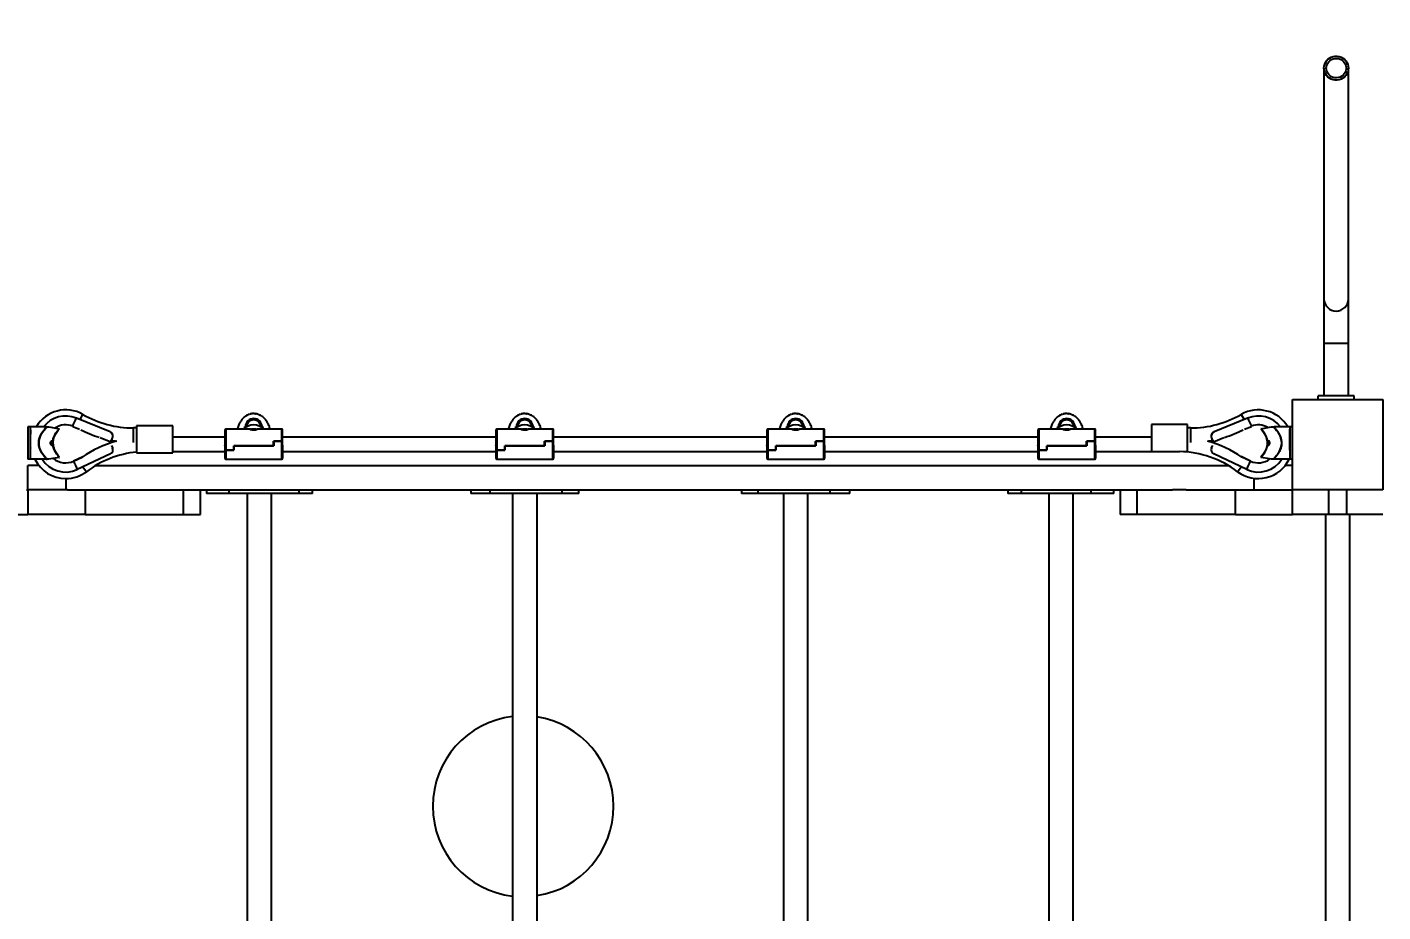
# Model space of a CAD drawing. Header units: millimetres. Extents: x -4132 to 4085, y -2798 to 2493.
# Drawn here: x -316 to 1185, y 46 to 1025 of the extents above; entities that cross this region are included whole.
import ezdxf

# ---------------------------------------------------------------- set-up
doc = ezdxf.new("R2010")
doc.units = ezdxf.units.MM
for name, color, linetype in [('DIKOM_ОБЪЕКТ', 7, 'Continuous'), ('DIKOM_РАЗМЕР_ЗОНА', 7, 'Continuous'), ('DIKOM_РАЗМЕР_ОБЪЕКТА', 7, 'Continuous')]:
    doc.layers.add(name, color=color, linetype=linetype)
doc.styles.add('style1', font='arial.ttf', dxfattribs={"width": 0.8})
doc.dimstyles.new('1-50', dxfattribs={"dimtxt": 300, "dimasz": 200, "dimexe": 100, "dimexo": 0, "dimgap": 100, "dimtad": 1, "dimdec": 0, "dimtxsty": 'style1', "dimcen": 0, "dimclrd": 7, "dimclre": 7, "dimadec": 1, "dimazin": 2, "dimtfac": 1, "dimtdec": 0, "dimtmove": 0, "dimatfit": 3, "dimfxl": 0, "dimlwd": 25, "dimlwe": 18, "dimarcsym": 0})

# ---------------------------------------------------------------- blocks, each defined once
blk = doc.blocks.new('*D0')
at = {"layer": 'Defpoints', "color": 0, "transparency": 16777216}
for p in [(-1918.3, 612.7), (2584.9, 612.7), (-1918.3, -1150.5)]:
    blk.add_point(p, dxfattribs=at)
at = {"layer": 'DIKOM_РАЗМЕР_ОБЪЕКТА', "color": 7, "lineweight": 18, "transparency": 16777216}
for p, q in [((-1918.3, 612.7), (-1918.3, -1250.5)), ((2584.9, 612.7), (2584.9, -1250.5))]:
    blk.add_line(p, q, dxfattribs=at)
at = {"layer": 'DIKOM_РАЗМЕР_ОБЪЕКТА', "color": 7, "lineweight": 25, "transparency": 16777216}
blk.add_line((2384.9, -1150.5), (-1718.3, -1150.5), dxfattribs=at)
at = {"layer": 'DIKOM_РАЗМЕР_ОБЪЕКТА', "color": 7, "transparency": 16777216}
for points in [[(-1718.3, -1117.2), (-1718.3, -1183.8), (-1918.3, -1150.5)], [(2384.9, -1117.2), (2384.9, -1183.8), (2584.9, -1150.5)]]:
    blk.add_solid(points, dxfattribs=at)
at = {"layer": 'DIKOM_РАЗМЕР_ОБЪЕКТА', "color": 0, "transparency": 16777216, "insert": (333.3, -897.3), "char_height": 300, "attachment_point": 5, "style": 'style1'}
blk.add_mtext('4500', dxfattribs=at)
blk = doc.blocks.new('*D2')
at = {"layer": 'Defpoints', "color": 0, "transparency": 16777216}
for p in [(-3682.3, 2492.7), (976.3, 2492.7), (976.3, -2167.3)]:
    blk.add_point(p, dxfattribs=at)
at = {"layer": 'DIKOM_РАЗМЕР_ЗОНА', "color": 7, "lineweight": 18, "transparency": 16777216}
for p, q in [((976.3, 2492.7), (-3782.3, 2492.7)), ((976.3, -2167.3), (-3782.3, -2167.3))]:
    blk.add_line(p, q, dxfattribs=at)
at = {"layer": 'DIKOM_РАЗМЕР_ЗОНА', "color": 7, "lineweight": 25, "transparency": 16777216}
blk.add_line((-3682.3, -1967.3), (-3682.3, 2292.7), dxfattribs=at)
at = {"layer": 'DIKOM_РАЗМЕР_ЗОНА', "color": 7, "transparency": 16777216}
for points in [[(-3715.6, 2292.7), (-3649, 2292.7), (-3682.3, 2492.7)], [(-3715.6, -1967.3), (-3649, -1967.3), (-3682.3, -2167.3)]]:
    blk.add_solid(points, dxfattribs=at)
at = {"layer": 'DIKOM_РАЗМЕР_ЗОНА', "color": 0, "transparency": 16777216, "insert": (-3935.5, 162.7), "char_height": 300, "attachment_point": 5, "rotation": 90, "style": 'style1'}
blk.add_mtext('4660', dxfattribs=at)
blk = doc.blocks.new('*D3')
at = {"layer": 'Defpoints', "color": 0, "transparency": 16777216}
for p in [(-3418.3, 919.2), (4084.9, 899.5), (-3418.3, -2698.5)]:
    blk.add_point(p, dxfattribs=at)
at = {"layer": 'DIKOM_РАЗМЕР_ЗОНА', "color": 7, "lineweight": 18, "transparency": 16777216}
for p, q in [((-3418.3, 919.2), (-3418.3, -2798.5)), ((4084.9, 899.5), (4084.9, -2798.5))]:
    blk.add_line(p, q, dxfattribs=at)
at = {"layer": 'DIKOM_РАЗМЕР_ЗОНА', "color": 7, "lineweight": 25, "transparency": 16777216}
blk.add_line((3884.9, -2698.5), (-3218.3, -2698.5), dxfattribs=at)
at = {"layer": 'DIKOM_РАЗМЕР_ЗОНА', "color": 7, "transparency": 16777216}
for points in [[(-3218.3, -2665.2), (-3218.3, -2731.8), (-3418.3, -2698.5)], [(3884.9, -2665.2), (3884.9, -2731.8), (4084.9, -2698.5)]]:
    blk.add_solid(points, dxfattribs=at)
at = {"layer": 'DIKOM_РАЗМЕР_ЗОНА', "color": 0, "transparency": 16777216, "insert": (333.3, -2445.3), "char_height": 300, "attachment_point": 5, "style": 'style1'}
blk.add_mtext('7500', dxfattribs=at)

msp = doc.modelspace()

# ---------------------------------------------------------------- linework, layer by layer
at = {"layer": 'DIKOM_ОБЪЕКТ'}
for p, q in [((1119.6, 979.4), (1119.6, 723.9)), ((1146.6, 723.9), (1146.6, 979.4)), ((1119.6, 723.9), (1119.6, 674.7)), ((1146.6, 674.7), (1146.6, 723.9)), ((1119.6, 674.7), (1119.6, 616.7)), ((1146.6, 674.7), (1119.6, 674.7)), ((1146.6, 616.7), (1146.6, 674.7)), ((1113.1, 612.7), (1113.1, 616.7)), ((1153.1, 616.7), (1113.1, 616.7)), ((1153.1, 612.7), (1153.1, 616.7)), ((1084.8, 612.7), (1184.8, 612.7)), ((1084.8, 512.7), (1084.8, 612.7)), ((1184.8, 612.7), (1184.8, 512.7)), ((-224.2, 576.9), (-261.5, 592.1)), ((-261.5, 592.1), (-261.5, 592.1)), ((-224.2, 576.9), (-261.5, 592.1)), ((-257.5, 590.5), (-254.2, 596.2)), ((-74.4, 594.2), (-74.4, 594.2)), ((-74.4, 594.2), (-74.4, 594.2)), ((-74.2, 594.3), (-74.3, 594.2)), ((-74.1, 594.3), (-74.2, 594.3)), ((-72.8, 595.2), (-74.1, 594.3)), ((-72.3, 595.5), (-73.3, 595)), ((-73.3, 594.9), (-73.3, 594.8)), ((-73.1, 595), (-73.1, 595.1)), ((-72.8, 595.2), (-72.8, 595.2)), ((-72.7, 595.2), (-72.8, 595.2)), ((-72.2, 595.5), (-72.7, 595.2)), ((-72.7, 595.2), (-72.7, 595.3)), ((-72.4, 595.3), (-72.4, 595.4)), ((-72.3, 595.4), (-72.3, 595.5)), ((-72.3, 595.5), (-72.3, 595.5)), ((-72.3, 595.5), (-72.3, 595.4)), ((-72.3, 595.5), (-72.3, 595.5)), ((-71.2, 596), (-71.3, 596)), ((-71.2, 596.1), (-71.2, 596)), ((-70.6, 596.2), (-70.6, 596.3)), ((-69.7, 596.5), (-70.4, 596.3)), ((-69.5, 596.7), (-69.5, 596.6)), ((-68.7, 596.8), (-68.7, 596.9)), ((-67.8, 597), (-68.5, 596.8)), ((-67.8, 597), (-67.8, 597)), ((-67.6, 597.1), (-67.6, 597)), ((-67.2, 597.1), (-67.5, 597.1)), ((-66.2, 597.2), (-65.9, 597.3)), ((-66.2, 597.2), (-66.2, 597.2)), ((-66.2, 597.2), (-66.2, 597.1)), ((-65.2, 597.2), (-66.1, 597.2)), ((-65.1, 597.2), (-65, 597.2)), ((-65.1, 597.2), (-65.1, 597.2)), ((-63.5, 597.2), (-63.6, 597.2)), ((-63.6, 597.2), (-63.6, 597.2)), ((-62.2, 597), (-62.3, 597)), ((-62.2, 597), (-62.2, 597)), ((-61.1, 596.7), (-61.2, 596.7)), ((-60.5, 596.4), (-60.5, 596.5)), ((-60.3, 596.3), (-60.3, 596.3)), ((-59.8, 596.2), (-60.3, 596.3)), ((-59.6, 596.2), (-59.6, 596.1)), ((-59.4, 596.1), (-59.6, 596.2)), ((-59, 595.8), (-59.4, 596.1)), ((-58.7, 595.7), (-58.7, 595.7)), ((-58.3, 595.5), (-58.7, 595.7)), ((-58.6, 595.7), (-58.5, 595.7)), ((-58.6, 595.7), (-58.6, 595.7)), ((-58.6, 595.6), (-58.6, 595.7)), ((-58.5, 595.7), (-58.5, 595.7)), ((-58.5, 595.7), (-58.5, 595.6)), ((-58.5, 595.7), (-58.1, 595.4)), ((-57.7, 595.3), (-58.1, 595.4)), ((-57.4, 595.1), (-57.7, 595.3)), ((-57.4, 595), (-57.4, 595.1)), ((-56.8, 594.6), (-57.2, 594.9)), ((-56.6, 594.6), (-56.6, 594.5)), ((225.6, 594.2), (225.6, 594.2)), ((225.6, 594.2), (225.6, 594.2)), ((225.8, 594.3), (225.7, 594.2)), ((225.9, 594.3), (225.8, 594.3)), ((227.2, 595.2), (225.9, 594.3)), ((227.7, 595.5), (226.7, 595)), ((226.7, 594.9), (226.7, 594.8)), ((226.9, 595), (226.9, 595.1)), ((227.2, 595.2), (227.2, 595.2)), ((227.3, 595.2), (227.2, 595.2)), ((227.8, 595.5), (227.3, 595.2)), ((227.3, 595.2), (227.3, 595.3)), ((227.6, 595.3), (227.6, 595.4)), ((227.7, 595.4), (227.7, 595.5)), ((227.7, 595.5), (227.7, 595.5)), ((227.7, 595.5), (227.7, 595.4)), ((227.7, 595.5), (227.7, 595.5)), ((228.8, 596), (228.7, 596)), ((228.8, 596.1), (228.8, 596)), ((229.4, 596.2), (229.4, 596.3)), ((230.3, 596.5), (229.6, 596.3)), ((230.5, 596.7), (230.5, 596.6)), ((231.3, 596.8), (231.3, 596.9)), ((232.2, 597), (231.5, 596.8)), ((232.2, 597), (232.2, 597)), ((232.4, 597.1), (232.4, 597)), ((232.8, 597.1), (232.5, 597.1)), ((233.8, 597.2), (234.1, 597.3)), ((233.8, 597.2), (233.8, 597.2)), ((233.8, 597.2), (233.8, 597.1)), ((234.8, 597.2), (233.9, 597.2)), ((234.9, 597.2), (235, 597.2)), ((234.9, 597.2), (234.9, 597.2)), ((236.5, 597.2), (236.4, 597.2)), ((236.4, 597.2), (236.4, 597.2)), ((237.8, 597), (237.7, 597)), ((237.8, 597), (237.8, 597)), ((238.9, 596.7), (238.8, 596.7)), ((239.5, 596.4), (239.5, 596.5)), ((239.7, 596.3), (239.7, 596.3)), ((240.2, 596.2), (239.7, 596.3)), ((240.4, 596.2), (240.4, 596.1)), ((240.6, 596.1), (240.4, 596.2)), ((241, 595.8), (240.6, 596.1)), ((241.3, 595.7), (241.3, 595.7)), ((241.7, 595.5), (241.3, 595.7)), ((241.4, 595.7), (241.5, 595.7)), ((241.4, 595.7), (241.4, 595.7)), ((241.4, 595.6), (241.4, 595.7)), ((241.5, 595.7), (241.5, 595.7)), ((241.5, 595.7), (241.5, 595.6)), ((241.5, 595.7), (241.9, 595.4)), ((242.3, 595.3), (241.9, 595.4)), ((242.6, 595.1), (242.3, 595.3)), ((242.6, 595), (242.6, 595.1)), ((243.2, 594.6), (242.8, 594.9)), ((243.4, 594.6), (243.4, 594.5)), ((525.6, 594.2), (525.6, 594.2)), ((525.6, 594.2), (525.6, 594.2)), ((525.8, 594.3), (525.7, 594.2)), ((525.9, 594.3), (525.8, 594.3)), ((527.2, 595.2), (525.9, 594.3)), ((527.7, 595.5), (526.7, 595)), ((526.7, 594.9), (526.7, 594.8)), ((526.9, 595), (526.9, 595.1)), ((527.2, 595.2), (527.2, 595.2)), ((527.3, 595.2), (527.2, 595.2)), ((527.8, 595.5), (527.3, 595.2)), ((527.3, 595.2), (527.3, 595.3)), ((527.6, 595.3), (527.6, 595.4)), ((527.7, 595.4), (527.7, 595.5)), ((527.7, 595.5), (527.7, 595.5)), ((527.7, 595.5), (527.7, 595.4)), ((527.7, 595.5), (527.7, 595.5)), ((528.8, 596), (528.7, 596)), ((528.8, 596.1), (528.8, 596)), ((529.4, 596.2), (529.4, 596.3)), ((530.3, 596.5), (529.6, 596.3)), ((530.5, 596.7), (530.5, 596.6)), ((531.3, 596.8), (531.3, 596.9)), ((532.2, 597), (531.5, 596.8)), ((532.2, 597), (532.2, 597)), ((532.4, 597.1), (532.4, 597)), ((532.8, 597.1), (532.5, 597.1)), ((533.8, 597.2), (534.1, 597.3)), ((533.8, 597.2), (533.8, 597.2)), ((533.8, 597.2), (533.8, 597.1)), ((534.8, 597.2), (533.9, 597.2)), ((534.9, 597.2), (535, 597.2)), ((534.9, 597.2), (534.9, 597.2)), ((536.5, 597.2), (536.4, 597.2)), ((536.4, 597.2), (536.4, 597.2)), ((537.8, 597), (537.7, 597)), ((537.8, 597), (537.8, 597)), ((538.9, 596.7), (538.8, 596.7)), ((539.5, 596.4), (539.5, 596.5)), ((539.7, 596.3), (539.7, 596.3)), ((540.2, 596.2), (539.7, 596.3)), ((540.4, 596.2), (540.4, 596.1)), ((540.6, 596.1), (540.4, 596.2)), ((541, 595.8), (540.6, 596.1)), ((541.3, 595.7), (541.3, 595.7)), ((541.7, 595.5), (541.3, 595.7)), ((541.4, 595.7), (541.5, 595.7)), ((541.4, 595.7), (541.4, 595.7)), ((541.4, 595.6), (541.4, 595.7)), ((541.5, 595.7), (541.5, 595.7)), ((541.5, 595.7), (541.5, 595.6)), ((541.5, 595.7), (541.9, 595.4)), ((542.3, 595.3), (541.9, 595.4)), ((542.6, 595.1), (542.3, 595.3)), ((542.6, 595), (542.6, 595.1)), ((543.2, 594.6), (542.8, 594.9)), ((543.4, 594.6), (543.4, 594.5)), ((825.6, 594.2), (825.6, 594.2)), ((825.6, 594.2), (825.6, 594.2)), ((825.8, 594.3), (825.7, 594.2)), ((825.9, 594.3), (825.8, 594.3)), ((827.2, 595.2), (825.9, 594.3)), ((827.7, 595.5), (826.7, 595)), ((826.7, 594.9), (826.7, 594.8)), ((826.9, 595), (826.9, 595.1)), ((827.2, 595.2), (827.2, 595.2)), ((827.3, 595.2), (827.2, 595.2)), ((827.8, 595.5), (827.3, 595.2)), ((827.3, 595.2), (827.3, 595.3)), ((827.6, 595.3), (827.6, 595.4)), ((827.7, 595.4), (827.7, 595.5)), ((827.7, 595.5), (827.7, 595.5)), ((827.7, 595.5), (827.7, 595.4)), ((827.7, 595.5), (827.7, 595.5)), ((828.8, 596), (828.7, 596)), ((828.8, 596.1), (828.8, 596)), ((829.4, 596.2), (829.4, 596.3)), ((830.3, 596.5), (829.6, 596.3)), ((830.5, 596.7), (830.5, 596.6)), ((831.3, 596.8), (831.3, 596.9)), ((832.2, 597), (831.5, 596.8)), ((832.2, 597), (832.2, 597)), ((832.4, 597.1), (832.4, 597)), ((832.8, 597.1), (832.5, 597.1)), ((833.8, 597.2), (834.1, 597.3)), ((833.8, 597.2), (833.8, 597.2)), ((833.8, 597.2), (833.8, 597.1)), ((834.8, 597.2), (833.9, 597.2)), ((834.9, 597.2), (835, 597.2)), ((834.9, 597.2), (834.9, 597.2)), ((836.5, 597.2), (836.4, 597.2)), ((836.4, 597.2), (836.4, 597.2)), ((837.8, 597), (837.7, 597)), ((837.8, 597), (837.8, 597)), ((838.9, 596.7), (838.8, 596.7)), ((839.5, 596.4), (839.5, 596.5)), ((839.7, 596.3), (839.7, 596.3)), ((840.2, 596.2), (839.7, 596.3)), ((840.4, 596.2), (840.4, 596.1)), ((840.6, 596.1), (840.4, 596.2)), ((841, 595.8), (840.6, 596.1)), ((841.3, 595.7), (841.3, 595.7)), ((841.7, 595.5), (841.3, 595.7)), ((841.4, 595.7), (841.5, 595.7)), ((841.4, 595.7), (841.4, 595.7)), ((841.4, 595.6), (841.4, 595.7)), ((841.5, 595.7), (841.5, 595.7)), ((841.5, 595.7), (841.5, 595.6)), ((841.5, 595.7), (841.9, 595.4)), ((842.3, 595.3), (841.9, 595.4)), ((842.6, 595.1), (842.3, 595.3)), ((842.6, 595), (842.6, 595.1)), ((843.2, 594.6), (842.8, 594.9)), ((843.4, 594.6), (843.4, 594.5)), ((1035.1, 592.1), (997.9, 576.9)), ((1035.1, 592.1), (997.9, 576.9)), ((1027.9, 596.2), (1031.1, 590.5)), ((1035.1, 592.1), (1035.1, 592.1)), ((-312.2, 582.7), (-315.2, 582.7)), ((-304.2, 582.7), (-312.2, 582.7)), ((-295.1, 582.7), (-304.2, 582.7)), ((-289.9, 582.2), (-280.4, 580.5)), ((-280.4, 580.5), (-280.1, 580.5)), ((-265.5, 583.1), (-258, 580.1)), ((-235, 570.7), (-223.5, 566)), ((-224.2, 576.9), (-224.2, 576.9)), ((-221.2, 573.2), (-221.2, 573.3)), ((-194.9, 581.3), (-198.4, 581.3)), ((-198.4, 565.3), (-198.4, 581.3)), ((-154.9, 583.8), (-194.9, 583.8)), ((-194.9, 583.8), (-194.9, 553.8)), ((-154.9, 553.8), (-154.9, 583.8)), ((-97.2, 571.3), (-154.9, 571.3)), ((-97.2, 578.7), (-97.2, 561.8)), ((-68.9, 579.8), (-96.2, 579.8)), ((-96.2, 579.8), (-96.2, 556.9)), ((-75.2, 582.8), (-75.5, 580.7)), ((-75.5, 580.7), (-75.2, 582.8)), ((-75.2, 582.8), (-74.5, 582.8)), ((-74.5, 582.8), (-75.2, 582.8)), ((-74.5, 582.8), (-73.7, 582.8)), ((-73.7, 582.8), (-74.5, 582.8)), ((-74.4, 581.6), (-74.5, 582.8)), ((-73.8, 582.2), (-73.8, 582.8)), ((-73.7, 582.3), (-73.7, 582.8)), ((-68.1, 579.8), (-67.7, 579.8)), ((-62.8, 579.8), (-62.3, 579.8)), ((-34.2, 579.8), (-61.6, 579.8)), ((-56.8, 582.8), (-56.7, 582.3)), ((-56.7, 582.8), (-56, 582.8)), ((-56.7, 582.8), (-56, 582.8)), ((-56.7, 582.8), (-56.7, 582.2)), ((-56, 582.8), (-56.1, 581.6)), ((-56, 582.8), (-55.3, 582.8)), ((-55.3, 582.8), (-56, 582.8)), ((-55, 580.9), (-55.3, 582.8)), ((-55.3, 582.8), (-55, 580.9)), ((-34.2, 566.8), (-34.2, 579.8)), ((-33.2, 566.9), (-33.2, 578.7)), ((202.8, 571.3), (-33.2, 571.3)), ((202.8, 578.7), (202.8, 561.8)), ((231.1, 579.8), (203.8, 579.8)), ((203.8, 579.8), (203.8, 556.9)), ((224.8, 582.8), (224.5, 580.7)), ((224.5, 580.7), (224.8, 582.8)), ((224.8, 582.8), (225.5, 582.8)), ((225.5, 582.8), (224.8, 582.8)), ((225.5, 582.8), (226.3, 582.8)), ((226.3, 582.8), (225.5, 582.8)), ((225.6, 581.6), (225.5, 582.8)), ((226.2, 582.2), (226.2, 582.8)), ((226.3, 582.3), (226.3, 582.8)), ((226.3, 582), (226.3, 582.3)), ((231.9, 579.8), (232.3, 579.8)), ((237.2, 579.8), (237.7, 579.8)), ((265.8, 579.8), (238.4, 579.8)), ((243.2, 582.8), (243.3, 582.3)), ((243.3, 582.3), (243.2, 582.1)), ((243.3, 582.8), (244, 582.8)), ((243.3, 582.8), (244, 582.8)), ((243.3, 582.8), (243.3, 582.2)), ((244, 582.8), (243.9, 581.6)), ((244, 582.8), (244.7, 582.8)), ((244.7, 582.8), (244, 582.8)), ((245, 580.9), (244.7, 582.8)), ((244.7, 582.8), (245, 580.9)), ((265.8, 566.8), (265.8, 579.8)), ((266.8, 566.9), (266.8, 578.7)), ((502.8, 571.3), (266.8, 571.3)), ((502.8, 578.7), (502.8, 561.8)), ((531.1, 579.8), (503.8, 579.8)), ((503.8, 579.8), (503.8, 556.9)), ((524.8, 582.8), (524.5, 580.7)), ((524.5, 580.7), (524.8, 582.8)), ((524.8, 582.8), (525.5, 582.8)), ((525.5, 582.8), (524.8, 582.8)), ((525.5, 582.8), (526.3, 582.8)), ((526.3, 582.8), (525.5, 582.8)), ((525.6, 581.6), (525.5, 582.8)), ((526.2, 582.2), (526.2, 582.8)), ((526.3, 582.3), (526.3, 582.8)), ((526.3, 582), (526.3, 582.3)), ((531.9, 579.8), (532.3, 579.8)), ((537.2, 579.8), (537.7, 579.8)), ((565.8, 579.8), (538.4, 579.8)), ((543.2, 582.8), (543.3, 582.3)), ((543.2, 582.8), (544, 582.8)), ((543.3, 582.3), (543.2, 582.1)), ((543.3, 582.8), (544, 582.8)), ((543.3, 582.8), (543.3, 582.2)), ((544, 582.8), (543.9, 581.6)), ((544, 582.8), (544.7, 582.8)), ((544.7, 582.8), (544, 582.8)), ((545, 580.9), (544.7, 582.8)), ((544.7, 582.8), (545, 580.9)), ((565.8, 566.8), (565.8, 579.8)), ((566.8, 566.9), (566.8, 578.7)), ((802.8, 571.3), (566.8, 571.3)), ((802.8, 578.7), (802.8, 561.8)), ((831.1, 579.8), (803.8, 579.8)), ((803.8, 579.8), (803.8, 556.9)), ((824.8, 582.8), (824.5, 580.7)), ((824.5, 580.7), (824.8, 582.8)), ((824.8, 582.8), (825.5, 582.8)), ((825.5, 582.8), (824.8, 582.8)), ((825.5, 582.8), (826.3, 582.8)), ((826.2, 582.8), (825.5, 582.8)), ((825.6, 581.6), (825.5, 582.8)), ((826.2, 582.2), (826.2, 582.8)), ((826.3, 582.3), (826.3, 582.8)), ((826.3, 582.1), (826.3, 582.3)), ((831.9, 579.8), (832.3, 579.8)), ((837.2, 579.8), (837.7, 579.8)), ((865.8, 579.8), (838.4, 579.8)), ((843.2, 582.8), (843.3, 582.3)), ((843.2, 582.8), (844, 582.8)), ((843.3, 582.3), (843.2, 582)), ((843.3, 582.8), (844, 582.8)), ((843.3, 582.8), (843.3, 582.2)), ((844, 582.8), (843.9, 581.6)), ((844, 582.8), (844.7, 582.8)), ((844.7, 582.8), (844, 582.8)), ((845, 580.9), (844.7, 582.8)), ((844.7, 582.8), (845, 580.9)), ((865.8, 566.8), (865.8, 579.8)), ((866.8, 566.9), (866.8, 578.7)), ((928.5, 571.3), (866.8, 571.3)), ((968.5, 585.2), (928.5, 585.2)), ((928.5, 585.2), (928.5, 555.2)), ((968.5, 555.8), (968.5, 585.2)), ((972, 581.3), (968.5, 581.3)), ((972, 581.3), (972, 565.3)), ((994.9, 573.3), (994.9, 573.2)), ((997.2, 566), (1008.7, 570.7)), ((997.9, 576.9), (997.9, 576.9)), ((1031.6, 580.1), (1039.2, 583.1)), ((1049.9, 580.5), (1049.6, 580.5)), ((1049.7, 580.4), (1050.6, 579.5)), ((1049.9, 580.5), (1059.4, 582.2)), ((1073.8, 582.7), (1064.6, 582.7)), ((1081.8, 582.7), (1073.8, 582.7)), ((1084.8, 582.7), (1081.8, 582.7)), ((-221.4, 559.1), (-221.4, 559.1)), ((-221.1, 558.1), (-221.1, 558.1)), ((-97.2, 562), (-97.2, 562.1)), ((-97.2, 561.8), (-97.2, 557)), ((-97.2, 556.9), (-97.2, 547.8)), ((-96.2, 556.9), (-87.3, 556.9)), ((-87.2, 556.8), (-96.2, 556.8)), ((-96.2, 556.8), (-96.2, 546.8)), ((-87.3, 561.7), (-43.2, 561.7)), ((-87.3, 556.9), (-87.3, 561.7)), ((-87.3, 557.1), (-87.2, 557.1)), ((-87.2, 561.7), (-87.2, 556.8)), ((-43.1, 561.7), (-87.2, 561.7)), ((-43.2, 566.8), (-34.2, 566.8)), ((-43.2, 561.7), (-43.2, 566.8)), ((-43.1, 562.2), (-43.2, 562.2)), ((-43.1, 562.1), (-43.2, 562.1)), ((-43.1, 566.8), (-43.1, 566.7)), ((-34.2, 566.7), (-43.1, 566.7)), ((-43.1, 566.7), (-43.1, 561.7)), ((-34.2, 546.8), (-34.2, 566.7)), ((-33.2, 561.8), (-33.2, 566.8)), ((-33.2, 562.1), (-33.2, 562)), ((-33.2, 561.8), (-33.2, 547.8)), ((202.8, 562), (202.8, 562.1)), ((202.8, 561.8), (202.8, 557)), ((202.8, 556.9), (202.8, 547.8)), ((203.8, 556.9), (212.7, 556.9)), ((212.8, 556.8), (203.8, 556.8)), ((203.8, 556.8), (203.8, 546.8)), ((212.7, 561.7), (256.8, 561.7)), ((212.7, 556.9), (212.7, 561.7)), ((212.7, 557.1), (212.8, 557.1)), ((212.8, 561.7), (212.8, 556.8)), ((256.9, 561.7), (212.8, 561.7)), ((256.8, 566.8), (265.8, 566.8)), ((256.8, 561.7), (256.8, 566.8)), ((256.9, 562.2), (256.8, 562.2)), ((256.9, 562.1), (256.8, 562.1)), ((256.9, 566.8), (256.9, 566.7)), ((265.8, 566.7), (256.9, 566.7)), ((256.9, 566.7), (256.9, 561.7)), ((265.8, 546.8), (265.8, 566.7)), ((266.8, 561.8), (266.8, 566.8)), ((266.8, 562.1), (266.8, 562)), ((266.8, 561.8), (266.8, 547.8)), ((502.8, 562), (502.8, 562.1)), ((502.8, 561.8), (502.8, 557)), ((502.8, 556.9), (502.8, 547.8)), ((503.8, 556.9), (512.7, 556.9)), ((512.8, 556.8), (503.8, 556.8)), ((503.8, 556.8), (503.8, 546.8)), ((512.7, 561.7), (556.8, 561.7)), ((512.7, 556.9), (512.7, 561.7)), ((512.7, 557.1), (512.8, 557.1)), ((512.8, 561.7), (512.8, 556.8)), ((556.9, 561.7), (512.8, 561.7)), ((556.8, 566.8), (565.8, 566.8)), ((556.8, 561.7), (556.8, 566.8)), ((556.9, 562.2), (556.8, 562.2)), ((556.9, 562.1), (556.8, 562.1)), ((556.9, 566.8), (556.9, 566.7)), ((565.8, 566.7), (556.9, 566.7)), ((556.9, 566.7), (556.9, 561.7)), ((565.8, 546.8), (565.8, 566.7)), ((566.8, 561.8), (566.8, 566.8)), ((566.8, 562.1), (566.8, 562)), ((566.8, 561.8), (566.8, 547.8)), ((802.8, 562), (802.8, 562.1)), ((802.8, 561.8), (802.8, 557)), ((802.8, 556.9), (802.8, 547.8)), ((803.8, 556.9), (812.7, 556.9)), ((812.8, 556.8), (803.8, 556.8)), ((803.8, 556.8), (803.8, 546.8)), ((812.7, 561.7), (856.8, 561.7)), ((812.7, 556.9), (812.7, 561.7)), ((812.7, 557.1), (812.8, 557.1)), ((812.8, 561.7), (812.8, 556.8)), ((856.9, 561.7), (812.8, 561.7)), ((856.8, 566.8), (865.8, 566.8)), ((856.8, 561.7), (856.8, 566.8)), ((856.9, 562.2), (856.8, 562.2)), ((856.9, 562.1), (856.8, 562.1)), ((856.9, 566.8), (856.9, 566.7)), ((865.8, 566.7), (856.9, 566.7)), ((856.9, 566.7), (856.9, 561.7)), ((865.8, 546.8), (865.8, 566.7)), ((866.8, 561.8), (866.8, 566.8)), ((866.8, 562.1), (866.8, 562)), ((866.8, 561.8), (866.8, 547.8)), ((994.8, 558.4), (994.7, 558.1)), ((994.7, 558.1), (994.7, 558.1)), ((995, 559.1), (995, 559.1)), ((-312.2, 546.7), (-315.2, 546.7)), ((-304.2, 546.7), (-312.2, 546.7)), ((-295.1, 546.7), (-304.2, 546.7)), ((-280.4, 548.8), (-289.9, 547.1)), ((-280.4, 548.8), (-280.1, 548.8)), ((-254.3, 549.5), (-264.6, 544.7)), ((-264.6, 544.7), (-255.2, 549.1)), ((-223.8, 552.5), (-260.5, 535.4)), ((-194.9, 553.8), (-154.9, 553.8)), ((-154.9, 555.3), (-97.2, 555.3)), ((-96.2, 546.8), (-34.2, 546.8)), ((-33.2, 555.3), (202.8, 555.3)), ((203.8, 546.8), (265.8, 546.8)), ((266.8, 555.3), (502.8, 555.3)), ((503.8, 546.8), (565.8, 546.8)), ((566.8, 555.3), (802.8, 555.3)), ((803.8, 546.8), (865.8, 546.8)), ((866.8, 555.3), (928.5, 555.3)), ((928.5, 555.2), (959.6, 555.2)), ((1034.1, 535.4), (997.5, 552.5)), ((1038.2, 544.7), (1027.8, 549.6)), ((1038.2, 544.7), (1028.8, 549.1)), ((1049.9, 548.8), (1049.6, 548.8)), ((1050.9, 550.3), (1049.7, 548.9)), ((1059.4, 547.1), (1049.9, 548.8)), ((1073.8, 546.7), (1064.6, 546.7)), ((1081.8, 546.7), (1073.8, 546.7)), ((1084.8, 546.7), (1081.8, 546.7)), ((-315.2, 512.7), (-315.2, 539.7)), ((-303, 539.7), (-315.2, 539.7)), ((-254.4, 538.2), (-250.4, 532.9)), ((-240.2, 539.7), (1013.9, 539.7)), ((1024, 532.9), (1028, 538.2)), ((1042.2, 512.7), (1042.2, 525.6)), ((1084.8, 539.7), (1076.6, 539.7)), ((-316.9, 512.7), (-315.2, 512.7)), ((-315.2, 512.7), (-315.2, 485.7)), ((-271.3, 512.7), (-315.2, 512.7)), ((-272.7, 512.7), (-272.7, 525.3)), ((-271.3, 512.7), (-206.3, 512.7)), ((-251.9, 512.7), (-251.9, 485.7)), ((-206.3, 512.7), (-173.8, 512.7)), ((-173.8, 512.7), (951.9, 512.7)), ((-143.2, 512.7), (-143.2, 485.7)), ((-124.2, 485.7), (-124.2, 512.7)), ((-117.5, 512.7), (-117.5, 508.7)), ((-92.3, 508.7), (-92.3, 512.7)), ((-15, 508.7), (-15, 512.7)), ((-0.2, 508.7), (-0.2, 512.7)), ((175.1, 512.7), (175.1, 508.7)), ((196.6, 508.7), (196.6, 512.7)), ((276.4, 508.7), (276.4, 512.7)), ((294.8, 508.7), (294.8, 512.7)), ((474.8, 512.7), (474.8, 508.7)), ((493.2, 508.7), (493.2, 512.7)), ((573, 508.7), (573, 512.7)), ((594.6, 508.7), (594.6, 512.7)), ((769.8, 512.7), (769.8, 508.7)), ((784.7, 508.7), (784.7, 512.7)), ((861.9, 508.7), (861.9, 512.7)), ((887.1, 508.7), (887.1, 512.7)), ((893.8, 512.7), (893.8, 485.7)), ((912.8, 485.7), (912.8, 512.7)), ((967.2, 512.7), (951.9, 512.7)), ((967.2, 512.7), (1041.3, 512.7)), ((1021.5, 485.7), (1021.5, 512.7)), ((1041.3, 512.7), (1084.8, 512.7)), ((1184.8, 512.7), (1084.8, 512.7)), ((1084.9, 485.7), (1084.9, 512.7)), ((1124.9, 485.7), (1124.9, 512.7)), ((1144.9, 485.7), (1144.9, 512.7)), ((1184.9, 512.7), (1184.8, 512.7)), ((-92.3, 508.7), (-117.5, 508.7)), ((-15, 508.7), (-92.3, 508.7)), ((-72.4, 508.7), (-72.4, -183.3)), ((-45.4, -183.3), (-45.4, 508.7)), ((-0.2, 508.7), (-15, 508.7)), ((196.6, 508.7), (175.1, 508.7)), ((276.4, 508.7), (196.6, 508.7)), ((221.4, 508.7), (221.4, 262)), ((248.4, 261.5), (248.4, 508.7)), ((294.8, 508.7), (276.4, 508.7)), ((493.2, 508.7), (474.8, 508.7)), ((573, 508.7), (493.2, 508.7)), ((521.2, 508.7), (521.2, -183.3)), ((548.2, -183.3), (548.2, 508.7)), ((594.6, 508.7), (573, 508.7)), ((784.7, 508.7), (769.8, 508.7)), ((861.9, 508.7), (784.7, 508.7)), ((815, 508.7), (815, -183.3)), ((842, -183.3), (842, 508.7)), ((887.1, 508.7), (861.9, 508.7)), ((-355.2, 485.7), (-315.2, 485.7)), ((-251.9, 485.7), (-315.2, 485.7)), ((-251.9, 485.7), (-143.2, 485.7)), ((-143.2, 485.7), (-124.2, 485.7)), ((912.8, 485.7), (893.8, 485.7)), ((1021.5, 485.7), (912.8, 485.7)), ((1021.5, 485.7), (1084.9, 485.7)), ((1124.9, 485.7), (1084.9, 485.7)), ((1121.4, 485.7), (1121.4, -160.3)), ((1144.9, 485.7), (1124.9, 485.7)), ((1184.9, 485.7), (1144.9, 485.7)), ((1148.4, -160.3), (1148.4, 485.7)), ((221.4, 262), (221.4, -183.3)), ((248.4, -183.3), (248.4, 261.5))]:
    msp.add_line(p, q, dxfattribs=at)
at = {"layer": 'DIKOM_ОБЪЕКТ', "flags": 128}
for points in [[(1119.6, 979.4), (1119.8, 981.6), (1120.4, 983.7), (1121.3, 985.7), (1122.5, 987.6), (1124, 989.2), (1125.8, 990.5), (1127.7, 991.6), (1129.8, 992.3), (1132, 992.7), (1134.3, 992.7), (1136.5, 992.3), (1138.6, 991.6), (1140.5, 990.5), (1142.3, 989.2), (1143.8, 987.6), (1145, 985.7), (1145.9, 983.7), (1146.5, 981.6), (1146.6, 979.4), (1146.5, 977.2), (1145.9, 975.1), (1145, 973.1), (1143.8, 971.2), (1142.3, 969.6), (1140.5, 968.3), (1138.6, 967.2), (1136.5, 966.5), (1134.3, 966.2), (1132, 966.2), (1129.8, 966.5), (1127.7, 967.2), (1125.8, 968.3), (1124, 969.6), (1122.5, 971.2), (1121.3, 973.1), (1120.4, 975.1), (1119.8, 977.2), (1119.6, 979.4)], [(1122.1, 979.4), (1122.3, 981.3), (1122.9, 983.2), (1123.7, 985), (1124.9, 986.5), (1126.3, 987.9), (1127.9, 989), (1129.7, 989.7), (1131.7, 990.1), (1133.6, 990.2), (1135.6, 990), (1137.5, 989.4), (1139.2, 988.5), (1140.8, 987.2), (1142, 985.8), (1143.1, 984.1), (1143.8, 982.3), (1144.1, 980.4), (1144.1, 978.4), (1143.8, 976.5), (1143.1, 974.7), (1142, 973), (1140.8, 971.6), (1139.2, 970.4), (1137.5, 969.5), (1135.6, 968.9), (1133.6, 968.6), (1131.7, 968.7), (1129.7, 969.1), (1127.9, 969.9), (1126.3, 970.9), (1124.9, 972.3), (1123.7, 973.9), (1122.9, 975.6), (1122.3, 977.5), (1122.1, 979.4)], [(-74.3, 594.2), (-74.4, 594.2), (-74.4, 594.2)], [(-72.7, 595.3), (-73.1, 595.1), (-73.1, 595.1)], [(-72.4, 595.4), (-72.6, 595.4), (-72.7, 595.3)], [(-72.3, 595.5), (-72.4, 595.5), (-72.4, 595.4)], [(-67.5, 597.1), (-67.5, 597.1), (-67.6, 597.1), (-67.6, 597.1)], [(-66.4, 597.2), (-66.7, 597.2), (-66.9, 597.2)], [(-66.2, 597.2), (-66.2, 597.2), (-66.2, 597.2)], [(-64.6, 597.3), (-64.7, 597.3), (-64.7, 597.3)], [(-62.2, 596.9), (-62.9, 597), (-63.8, 597.1)], [(-62.1, 596.9), (-63, 597.1), (-63.7, 597.2)], [(-61.2, 596.7), (-61.5, 596.8), (-61.9, 596.8), (-62.2, 596.9)], [(225.7, 594.2), (225.6, 594.2), (225.6, 594.2)], [(227.3, 595.3), (226.9, 595.1), (226.9, 595.1)], [(227.6, 595.4), (227.4, 595.4), (227.3, 595.3)], [(227.7, 595.5), (227.6, 595.5), (227.6, 595.4)], [(232.5, 597.1), (232.5, 597.1), (232.4, 597.1), (232.4, 597.1)], [(233.6, 597.2), (233.3, 597.2), (233.1, 597.2)], [(233.8, 597.2), (233.8, 597.2), (233.8, 597.2)], [(235.4, 597.3), (235.3, 597.3), (235.3, 597.3)], [(237.8, 596.9), (237.1, 597), (236.2, 597.1)], [(237.9, 596.9), (237, 597.1), (236.3, 597.2)], [(238.8, 596.7), (238.5, 596.8), (238.1, 596.8), (237.8, 596.9)], [(525.7, 594.2), (525.6, 594.2), (525.6, 594.2)], [(527.3, 595.3), (526.9, 595.1), (526.9, 595.1)], [(527.6, 595.4), (527.4, 595.4), (527.3, 595.3)], [(527.7, 595.5), (527.6, 595.5), (527.6, 595.4)], [(532.5, 597.1), (532.5, 597.1), (532.4, 597.1), (532.4, 597.1)], [(533.6, 597.2), (533.3, 597.2), (533.1, 597.2)], [(533.8, 597.2), (533.8, 597.2), (533.8, 597.2)], [(535.4, 597.3), (535.3, 597.3), (535.3, 597.3)], [(537.8, 596.9), (537.1, 597), (536.2, 597.1)], [(537.9, 596.9), (537, 597.1), (536.3, 597.2)], [(538.8, 596.7), (538.5, 596.8), (538.1, 596.8), (537.8, 596.9)], [(825.7, 594.2), (825.6, 594.2), (825.6, 594.2)], [(827.3, 595.3), (826.9, 595.1), (826.9, 595.1)], [(827.6, 595.4), (827.4, 595.4), (827.3, 595.3)], [(827.7, 595.5), (827.6, 595.5), (827.6, 595.4)], [(832.5, 597.1), (832.5, 597.1), (832.4, 597.1), (832.4, 597.1)], [(833.6, 597.2), (833.3, 597.2), (833.1, 597.2)], [(833.8, 597.2), (833.8, 597.2), (833.8, 597.2)], [(835.4, 597.3), (835.3, 597.3), (835.3, 597.3)], [(837.8, 596.9), (837.1, 597), (836.2, 597.1)], [(837.9, 596.9), (837, 597.1), (836.3, 597.2)], [(838.8, 596.7), (838.5, 596.8), (838.1, 596.8), (837.8, 596.9)], [(-315.2, 582.7), (-315.2, 582.5), (-315.2, 582.1), (-315.2, 579.7), (-315.2, 577.3), (-315.2, 574.5), (-315.2, 571.5), (-315.2, 568.2), (-315.2, 564.9), (-315.2, 561.4), (-315.2, 558.2), (-315.2, 555.1), (-315.2, 552.3), (-315.2, 549.8), (-315.2, 548.1), (-315.2, 546.7)], [(-312.2, 546.7), (-312.2, 546.8), (-312.2, 547.3), (-312.2, 549.9), (-312.2, 552.4), (-312.2, 555.3), (-312.2, 558.3), (-312.2, 561.6), (-312.2, 564.9), (-312.2, 568.3), (-312.2, 571.5), (-312.2, 574.6), (-312.2, 577.4), (-312.2, 579.8), (-312.2, 582.7)], [(-312.2, 579.2), (-312.2, 577.2), (-312.2, 574.5)], [(-294, 546.7), (-295.8, 548.6), (-298, 551.2), (-299.8, 553.7), (-300.9, 555.7), (-301.7, 557.4), (-302.5, 559.5), (-303, 561.9), (-303.2, 564.7), (-303, 567.4), (-302.5, 569.9), (-301.7, 571.9), (-300.9, 573.7), (-299.8, 575.6), (-298, 578.2), (-295.8, 580.7), (-294, 582.7)], [(-294, 582.7), (-294.5, 582.1), (-295.1, 581.5), (-295.9, 580.7), (-297.3, 579), (-298.8, 577.1), (-300.1, 575), (-301.6, 572.1), (-302.7, 568.9), (-303.1, 565.8)], [(-295.1, 582.7), (-294.8, 582.7), (-294, 582.6)], [(-294, 582.6), (-291.9, 582.5), (-289.9, 582.2)], [(-280.4, 548.8), (-281.8, 550.5), (-283.2, 552.3), (-284.4, 554.1), (-285.5, 556.1), (-286.2, 557.5), (-286.7, 558.8), (-287.1, 560.3), (-287.4, 561.6), (-287.6, 563.3), (-287.6, 564.7), (-287.5, 566.1), (-287.3, 567.8), (-287.1, 569.1), (-286.4, 571.3), (-285.5, 573.3), (-284.1, 575.8), (-282.3, 578.3), (-280.4, 580.5)], [(-280.2, 548.9), (-281.2, 550), (-283.6, 553.3), (-285.4, 556.5), (-287, 561.2), (-287.3, 565.8), (-286.4, 570.2), (-284.5, 574.5), (-281.7, 578.7), (-280.1, 580.4)], [(-62.1, 579.8), (-61.4, 579.8), (-61.2, 579.7), (-61.5, 579.5), (-62.1, 579.3), (-63.1, 579), (-64.3, 578.9), (-65.7, 578.8), (-66.9, 579), (-68, 579.2), (-68.8, 579.4), (-69.2, 579.6), (-69.2, 579.7), (-69, 579.8), (-68.4, 579.8)], [(-57.2, 582.5), (-56.9, 582.3), (-56.7, 582.2)], [(237.9, 579.8), (238.6, 579.8), (238.8, 579.7), (238.5, 579.5), (237.9, 579.3), (236.9, 579), (235.7, 578.9), (234.3, 578.8), (233.1, 579), (232, 579.2), (231.2, 579.4), (230.8, 579.6), (230.8, 579.7), (231, 579.8), (231.6, 579.8)], [(242.8, 582.5), (243.1, 582.3), (243.3, 582.2)], [(537.9, 579.8), (538.6, 579.8), (538.8, 579.7), (538.5, 579.5), (537.9, 579.3), (536.9, 579), (535.7, 578.9), (534.3, 578.8), (533.1, 579), (532, 579.2), (531.2, 579.4), (530.8, 579.6), (530.8, 579.7), (531, 579.8), (531.6, 579.8)], [(542.8, 582.5), (543.1, 582.3), (543.3, 582.2)], [(837.9, 579.8), (838.6, 579.8), (838.8, 579.7), (838.5, 579.5), (837.9, 579.3), (836.9, 579), (835.7, 578.9), (834.3, 578.8), (833.1, 579), (832, 579.2), (831.2, 579.4), (830.8, 579.6), (830.8, 579.7), (831, 579.8), (831.6, 579.8)], [(842.8, 582.5), (843.1, 582.3), (843.3, 582.2)], [(1049.7, 580.4), (1050.5, 579.6), (1053, 576.2), (1055.1, 572.3), (1056.5, 568), (1056.8, 565.7), (1056.7, 563.3), (1056.4, 560.8), (1055.6, 558.2), (1054.4, 555.5), (1052.7, 552.6), (1050.5, 549.7), (1049.7, 548.9)], [(1049.9, 548.8), (1051.3, 550.5), (1052.7, 552.3), (1054, 554.1), (1055, 556.1), (1055.7, 557.5), (1056.2, 558.8), (1056.6, 560.3), (1056.9, 561.7), (1057.1, 563.3), (1057.1, 564.7), (1057, 566.9), (1056.6, 569.1), (1056.2, 570.5), (1055.7, 571.9), (1055, 573.3), (1052.7, 577.1), (1049.9, 580.5)], [(1059.4, 582.2), (1061.4, 582.5), (1063.5, 582.6)], [(1063.5, 546.7), (1064.9, 548.2), (1066.3, 549.7), (1067.5, 551.2), (1068.6, 552.5), (1069.5, 554), (1070.4, 555.7), (1071.2, 557.3), (1072, 559.4), (1072.5, 561.8), (1072.8, 564.7), (1072.5, 567.5), (1072, 569.9), (1071.5, 571.4), (1071, 572.6), (1070.4, 573.7), (1068.7, 576.6), (1066.3, 579.7), (1063.5, 582.7)], [(1063.5, 582.6), (1063.7, 582.6), (1064.6, 582.7)], [(1063.5, 582.7), (1064, 582.1), (1064.6, 581.5), (1065.4, 580.6), (1066.8, 579), (1067.3, 578.5), (1067.7, 577.9), (1068.1, 577.3), (1068.5, 576.8), (1068.9, 576.2), (1069.3, 575.6), (1069.6, 575), (1071.1, 572.2), (1071.9, 569.9), (1072.3, 568.1), (1072.6, 566.4), (1072.6, 565.9), (1072.6, 565.8), (1072.6, 565.8), (1072.6, 565.8), (1072.6, 565.8), (1072.6, 565.8)], [(1081.8, 582.7), (1081.8, 579), (1081.8, 575.7), (1081.8, 572.6), (1081.8, 568.4), (1081.8, 565)], [(1081.8, 582.7), (1081.8, 582.5), (1081.8, 582), (1081.8, 579.4), (1081.8, 576.9), (1081.8, 574.1), (1081.8, 571), (1081.8, 567.7), (1081.8, 564.4), (1081.8, 561), (1081.8, 557.8), (1081.8, 554.7), (1081.8, 552), (1081.8, 549.5), (1081.8, 546.7)], [(1081.8, 556.7), (1081.8, 556.7), (1081.8, 556.7), (1081.8, 556.8), (1081.8, 556.8), (1081.8, 557.1), (1081.8, 557.7), (1081.8, 559.5), (1081.8, 562.2), (1081.8, 565.9), (1081.8, 570.6), (1081.8, 576.1), (1081.8, 579.9)], [(-312.2, 559.3), (-312.2, 559.1), (-312.2, 559.1), (-312.2, 559), (-312.2, 559)], [(-303.1, 565.8), (-303.1, 563.9), (-303, 562.2), (-302.6, 560.3), (-302.2, 558.8), (-301.6, 557.1), (-300.7, 555.3), (-297.6, 550.7), (-295.6, 548.4), (-294.7, 547.4), (-294.3, 547.1), (-294, 546.7)], [(-289, 562.3), (-289.4, 562.7), (-289.7, 563.2), (-290.1, 563.9), (-290.2, 564.3), (-290.2, 564.6), (-290.2, 565), (-290.1, 565.4), (-289.8, 566), (-289.1, 567)], [(-289.1, 567), (-288.9, 567.1), (-288.8, 567.1), (-288.7, 567), (-288.6, 566.9), (-288.6, 566.8), (-288.6, 566.3), (-288.6, 564.7), (-288.6, 563.1), (-288.6, 562.7), (-288.7, 562.4), (-288.7, 562.3), (-288.8, 562.2), (-288.9, 562.2), (-289, 562.3)], [(-222.6, 561.8), (-221.6, 559.5), (-221.4, 559.1)], [(-221.1, 558.1), (-221.2, 558.7), (-221.4, 559.1)], [(995, 559.1), (996.1, 561.5), (996.2, 561.8)], [(1058.6, 567), (1058.4, 567.1), (1058.3, 567.1), (1058.2, 567), (1058.2, 566.9), (1058.1, 566.8), (1058.1, 566.3), (1058.1, 564.7), (1058.1, 563.1), (1058.1, 562.7), (1058.2, 562.4), (1058.2, 562.3), (1058.3, 562.2), (1058.4, 562.2), (1058.5, 562.3)], [(1058.5, 562.3), (1058.9, 562.7), (1059.2, 563.2), (1059.6, 563.9), (1059.7, 564.3), (1059.7, 564.6), (1059.7, 565), (1059.6, 565.4), (1059.3, 566), (1058.6, 567)], [(1072.6, 565.8), (1072.6, 564.8), (1072.6, 563.9), (1072.6, 563), (1072.5, 562.5), (1072.5, 561.9), (1072.3, 560.9), (1071.8, 559), (1071.3, 557.8), (1070.8, 556.5), (1070.2, 555.3), (1069.6, 554.3), (1069, 553.2), (1068.1, 552), (1067.2, 550.7), (1065.2, 548.4), (1064.3, 547.5), (1063.9, 547.1), (1063.5, 546.7)], [(-295.1, 546.7), (-294.8, 546.7), (-294, 546.7)], [(-289.9, 547.1), (-291.9, 546.8), (-294, 546.7)], [(-264.6, 544.7), (-264.5, 544.5), (-264.3, 543.9), (-263.9, 543.1), (-263.4, 541.9), (-262.8, 540.5), (-262.1, 538.9), (-261.3, 537.2), (-260.5, 535.4)], [(1034.1, 535.4), (1034.9, 537.2), (1035.7, 538.9), (1036.4, 540.5), (1037, 541.9), (1037.5, 543.1), (1037.9, 543.9), (1038.1, 544.5), (1038.2, 544.7)], [(1063.5, 546.7), (1061.4, 546.8), (1059.4, 547.1)], [(1064.6, 546.7), (1064.3, 546.7), (1063.5, 546.7)]]:
    msp.add_lwpolyline(points, dxfattribs=at)
at = {"layer": 'DIKOM_ОБЪЕКТ'}
for centre, radius, start, end in [((1133.1, 724.2), 13.5, 181.4606, 359.0079), ((-273.2, 563.3), 38, 60.0736, 149.2039), ((1046.8, 563.3), 38, 30.6862, 119.9264), ((-273.5, 563.5), 31, 67.3106, 141.9109), ((-273.5, 563.5), 31, 67.3107, 141.866), ((-483.2, 685.8), 240.6, 334.7362, 337.0939), ((-198.4, 693.3), 112, 240.0736, 270), ((-65.2, 582.4), 9.26, 2.6349, 177.3658), ((-65.2, 582.3), 8.5, 3.3723, 176.6277), ((-74.5, 597.3), 2.62, 295.9944, 302.0816), ((-65.2, 582.3), 8, 1.3695, 178.6305), ((-65.3, 582.2), 8, 89.9566, 178.0109), ((-14.3, 490.5), 119.8, 118.3813, 118.8412), ((-70.6, 596.9), 0.649, 275.9825, 294.3557), ((-69.9, 597.4), 0.91, 284.7967, 298.2362), ((-68.7, 597.4), 0.636, 268.6167, 286.8807), ((-67.9, 597.8), 0.805, 277.2502, 291.7789), ((-66.5, 592.9), 4.29, 95.3446, 98.4287), ((-66.3, 599.1), 1.93, 266.1394, 274.7745), ((-65.7, 593.2), 4.03, 80.1443, 92.6829), ((-65.1, 597.5), 0.328, 265.7269, 284.5457), ((-65.2, 582.2), 8, 1.9891, 90.0434), ((-62.1, 611.7), 14.6, 259.8977, 263.3082), ((-55.8, 642), 45.5, 260.3048, 261.1056), ((-56.4, 636.7), 40.2, 260.7441, 261.5278), ((-60.3, 596.8), 0.435, 233.2516, 261.6825), ((-59.4, 597.1), 1.06, 247.3204, 258.5669), ((-58.2, 597.1), 1.47, 236.3034, 247.181), ((-40.4, 633), 41.5, 243.9588, 244.1117), ((-57.5, 597.1), 1.81, 242.1456, 250.7689), ((-56.8, 595.7), 0.934, 228.3622, 243.234), ((-56.2, 595.3), 0.852, 233.3044, 248.7858), ((234.8, 582.4), 9.26, 2.6349, 177.3658), ((234.8, 582.3), 8.5, 3.3723, 176.6277), ((225.5, 597.3), 2.62, 295.9944, 302.0816), ((234.8, 582.3), 8, 1.3695, 178.6305), ((234.7, 582.2), 8, 89.9566, 178.0109), ((285.7, 490.5), 119.8, 118.3813, 118.8412), ((229.4, 596.9), 0.649, 275.9825, 294.3557), ((230.1, 597.4), 0.91, 284.7967, 298.2362), ((231.3, 597.4), 0.636, 268.6167, 286.8807), ((232.1, 597.8), 0.805, 277.2502, 291.7789), ((233.5, 592.9), 4.29, 95.3446, 98.4287), ((233.7, 599.1), 1.93, 266.1394, 274.7745), ((234.3, 593.2), 4.03, 80.1443, 92.6829), ((234.9, 597.5), 0.328, 265.7269, 284.5458), ((234.8, 582.2), 8, 1.9891, 90.0434), ((237.9, 611.7), 14.6, 259.8977, 263.3082), ((244.2, 642), 45.5, 260.3048, 261.1056), ((243.6, 636.7), 40.2, 260.7441, 261.5278), ((239.7, 596.8), 0.435, 233.2516, 261.6825), ((240.6, 597.1), 1.06, 247.3204, 258.5668), ((241.8, 597.1), 1.47, 236.3034, 247.181), ((259.6, 633), 41.5, 243.9588, 244.1117), ((242.5, 597.1), 1.81, 242.1456, 250.7689), ((243.2, 595.7), 0.934, 228.3622, 243.234), ((243.8, 595.3), 0.852, 233.3044, 248.7858), ((534.8, 582.4), 9.26, 2.6349, 177.3658), ((534.8, 582.3), 8.5, 3.3723, 176.6277), ((525.5, 597.3), 2.62, 295.9944, 302.0816), ((534.8, 582.3), 8, 1.3696, 178.6305), ((534.7, 582.2), 8, 89.9566, 178.0109), ((585.7, 490.5), 119.8, 118.3813, 118.8412), ((529.4, 596.9), 0.649, 275.9825, 294.3557), ((530.1, 597.4), 0.91, 284.7967, 298.2362), ((531.3, 597.4), 0.636, 268.6167, 286.8807), ((532.1, 597.8), 0.805, 277.2502, 291.7789), ((533.5, 592.9), 4.29, 95.3446, 98.4287), ((533.7, 599.1), 1.93, 266.1394, 274.7745), ((534.3, 593.2), 4.03, 80.1443, 92.6829), ((534.9, 597.5), 0.328, 265.7268, 284.5457), ((534.8, 582.2), 8, 1.9891, 90.0434), ((537.9, 611.7), 14.6, 259.8977, 263.3082), ((544.2, 642), 45.5, 260.3048, 261.1056), ((543.6, 636.7), 40.2, 260.7441, 261.5278), ((539.7, 596.8), 0.435, 233.2516, 261.6825), ((540.6, 597.1), 1.06, 247.3204, 258.5669), ((541.8, 597.1), 1.47, 236.3034, 247.181), ((559.6, 633), 41.5, 243.9588, 244.1117), ((542.5, 597.1), 1.81, 242.1456, 250.7689), ((543.2, 595.7), 0.934, 228.3622, 243.234), ((543.8, 595.3), 0.852, 233.3044, 248.7858), ((834.8, 582.4), 9.26, 2.6349, 177.3658), ((834.8, 582.3), 8.5, 3.3723, 176.6277), ((825.5, 597.3), 2.62, 295.9944, 302.0816), ((834.8, 582.3), 8, 1.3695, 178.6305), ((834.7, 582.2), 8, 89.9566, 178.0109), ((885.7, 490.5), 119.8, 118.3813, 118.8412), ((829.4, 596.9), 0.649, 275.9825, 294.3557), ((830.1, 597.4), 0.91, 284.7966, 298.2362), ((831.3, 597.4), 0.636, 268.6167, 286.8807), ((832.1, 597.8), 0.805, 277.2501, 291.7789), ((833.5, 592.9), 4.29, 95.3446, 98.4287), ((833.7, 599.1), 1.93, 266.1394, 274.7745), ((834.3, 593.2), 4.03, 80.1443, 92.6829), ((834.9, 597.5), 0.328, 265.7269, 284.5457), ((834.8, 582.2), 8, 1.9891, 90.0434), ((837.9, 611.7), 14.6, 259.8977, 263.3082), ((844.2, 642), 45.5, 260.3048, 261.1056), ((843.6, 636.7), 40.2, 260.7441, 261.5278), ((839.7, 596.8), 0.435, 233.2516, 261.6825), ((840.6, 597.1), 1.06, 247.3204, 258.5669), ((841.8, 597.1), 1.47, 236.3034, 247.181), ((859.6, 633), 41.5, 243.9588, 244.1117), ((842.5, 597.1), 1.81, 242.1456, 250.7689), ((843.2, 595.7), 0.934, 228.3622, 243.234), ((843.8, 595.3), 0.852, 233.3044, 248.7858), ((972, 693.3), 112, 270, 299.9264), ((1047.1, 563.5), 31, 38.1338, 112.6894), ((1047.1, 563.5), 31, 38.0891, 112.6893), ((1256.8, 685.8), 240.6, 202.9061, 205.2638), ((-273.5, 563.7), 21, 67.7356, 122.5316), ((-198.4, 693.3), 128, 242.9238, 252.842), ((-226.1, 572.3), 4.97, 336.2858, 67.8877), ((-226, 572.4), 4.81, 11.8149, 68.5093), ((-96.2, 578.8), 1, 90, 180), ((-65.2, 568), 16.6, 45.4932, 134.5064), ((-68.3, 582.2), 2.49, 267.2108, 284.3502), ((-65.2, 568.5), 11.6, 77.9166, 102.0845), ((-62.2, 582.2), 2.49, 255.6498, 272.7892), ((-34.2, 578.8), 1, 0, 90), ((203.8, 578.8), 1, 90, 180), ((234.8, 568), 16.6, 45.4932, 134.5064), ((231.7, 582.2), 2.49, 267.2108, 284.3502), ((234.8, 568.5), 11.6, 77.9166, 102.0845), ((237.8, 582.2), 2.49, 255.6498, 272.7892), ((265.8, 578.8), 1, 0, 90), ((503.8, 578.8), 1, 90, 180), ((534.8, 568), 16.6, 45.4932, 134.5064), ((531.7, 582.2), 2.49, 267.2108, 284.3502), ((534.8, 568.5), 11.6, 77.9166, 102.0845), ((537.8, 582.2), 2.49, 255.6498, 272.7892), ((565.8, 578.8), 1, 0, 90), ((803.8, 578.8), 1, 90, 180), ((834.8, 568), 16.6, 45.4932, 134.5064), ((831.7, 582.2), 2.49, 267.2108, 284.3502), ((834.8, 568.5), 11.6, 77.9166, 102.0845), ((837.8, 582.2), 2.49, 255.6498, 272.7892), ((865.8, 578.8), 1, 0, 90), ((999.7, 572.3), 4.97, 112.0271, 203.7962), ((999.7, 572.3), 4.88, 111.6632, 168.849), ((972, 693.3), 128, 287.0422, 297.0663), ((1047.1, 563.7), 21, 60.5392, 112.2644), ((-183.2, 443.3), 128, 105.4136, 124.2237), ((-226, 557.1), 5.01, 295.1553, 23.9424), ((-342.4, 623), 131.9, 334.3441, 336.4175), ((-198.4, 693.3), 128, 258.9819, 261.5298), ((-96.4, 560.8), 3.93, 257.6815, 272.3471), ((-96.6, 558.9), 2.16, 252.2914, 279.1324), ((-33.9, 568.9), 2.16, 260.8676, 287.7086), ((-34.1, 570.6), 3.93, 267.6529, 282.3185), ((203.6, 560.8), 3.93, 257.6815, 272.3471), ((203.4, 558.9), 2.16, 252.2914, 279.1324), ((266.1, 568.9), 2.16, 260.8676, 287.7086), ((265.9, 570.6), 3.93, 267.6529, 282.3185), ((503.6, 560.8), 3.93, 257.6815, 272.3471), ((503.4, 558.9), 2.16, 252.2914, 279.1324), ((566.1, 568.9), 2.16, 260.8676, 287.7086), ((565.9, 570.6), 3.93, 267.6529, 282.3185), ((803.6, 560.8), 3.93, 257.6815, 272.3471), ((803.4, 558.9), 2.16, 252.2914, 279.1324), ((866.1, 568.9), 2.16, 260.8676, 287.7086), ((865.9, 570.6), 3.93, 267.6529, 282.3185), ((972, 693.3), 128, 278.4702, 281.0212), ((956.8, 443.3), 128, 55.7763, 74.5864), ((999.6, 557.1), 5.02, 156.1295, 244.7755), ((1030, 583.3), 37.2, 200.5867, 208.0358), ((-273.2, 563.3), 38, 205.971, 270), ((-273.5, 563.5), 31, 212.9777, 294.6727), ((-273.5, 563.7), 21, 230.0766, 295.0951), ((-183.2, 443.3), 112, 96.0044, 126.8699), ((-96.2, 547.8), 1, 180, 270), ((-34.2, 547.8), 1, 270, 0), ((203.8, 547.8), 1, 180, 270), ((265.8, 547.8), 1, 270, 0), ((503.8, 547.8), 1, 180, 270), ((565.8, 547.8), 1, 270, 0), ((803.8, 547.8), 1, 180, 270), ((865.8, 547.8), 1, 270, 0), ((956.8, 443.3), 112, 53.1301, 88.5942), ((1046.8, 563.3), 38, 233.1301, 333.9858), ((1047.1, 563.5), 31, 245.3273, 327.0223), ((1047.1, 563.7), 21, 244.905, 307.18), ((-273.2, 563.3), 38, 270, 306.8699), ((233.1, 162.7), 100, 96.7294, 263.2706), ((233.1, 162.7), 100, 278.7903, 81.2097)]:
    msp.add_arc(centre, radius, start, end, dxfattribs=at)
for points, knots in [([(-74.4, 594.2), (-75.3, 593.5), (-77.1, 592.1), (-79.4, 589.3), (-81.4, 585.9), (-82.8, 582.6), (-83.2, 580.4), (-83.4, 579.8)], [0, 0, 0, 0, 0.191819, 0.397266, 0.614091, 0.889011, 1, 1, 1, 1]), ([(-47.1, 579.8), (-47.3, 580.4), (-47.7, 582.6), (-49.1, 585.9), (-51.2, 589.5), (-53.7, 592.4), (-55.6, 593.9), (-56.6, 594.6)], [0, 0, 0, 0, 0.107396, 0.373418, 0.595665, 0.805333, 1, 1, 1, 1]), ([(225.6, 594.2), (224.7, 593.5), (222.9, 592.1), (220.6, 589.3), (218.6, 585.9), (217.2, 582.6), (216.8, 580.4), (216.6, 579.8)], [0, 0, 0, 0, 0.191819, 0.397266, 0.614091, 0.889011, 1, 1, 1, 1]), ([(252.9, 579.8), (252.7, 580.4), (252.3, 582.6), (250.9, 585.9), (248.8, 589.5), (246.3, 592.4), (244.4, 593.9), (243.4, 594.6)], [0, 0, 0, 0, 0.107396, 0.373418, 0.595665, 0.805333, 1, 1, 1, 1]), ([(525.6, 594.2), (524.7, 593.5), (522.9, 592.1), (520.6, 589.3), (518.6, 585.9), (517.2, 582.6), (516.8, 580.4), (516.6, 579.8)], [0, 0, 0, 0, 0.191819, 0.397266, 0.614091, 0.889011, 1, 1, 1, 1]), ([(552.9, 579.8), (552.7, 580.4), (552.3, 582.6), (550.9, 585.9), (548.8, 589.5), (546.3, 592.4), (544.4, 593.9), (543.4, 594.6)], [0, 0, 0, 0, 0.107396, 0.373418, 0.595665, 0.805333, 1, 1, 1, 1]), ([(825.6, 594.2), (824.7, 593.5), (822.9, 592.1), (820.6, 589.3), (818.6, 585.9), (817.2, 582.6), (816.8, 580.4), (816.6, 579.8)], [0, 0, 0, 0, 0.191819, 0.397266, 0.614091, 0.889011, 1, 1, 1, 1]), ([(852.9, 579.8), (852.7, 580.4), (852.3, 582.6), (850.9, 585.9), (848.8, 589.5), (846.3, 592.4), (844.4, 593.9), (843.4, 594.6)], [0, 0, 0, 0, 0.107396, 0.373418, 0.595665, 0.805333, 1, 1, 1, 1])]:
    msp.add_open_spline(points, degree=3, knots=knots, dxfattribs=at)
for points in [[(-70.6, 596.3), (-71.2, 596.1)], [(-68.7, 596.9), (-69.5, 596.7)], [(-65.2, 597.3), (-65.8, 597.3)], [(-64.7, 597.3), (-65.2, 597.3)], [(-60.5, 596.5), (-61.1, 596.7)], [(229.4, 596.3), (228.8, 596.1)], [(231.3, 596.9), (230.5, 596.7)], [(234.8, 597.3), (234.2, 597.3)], [(235.3, 597.3), (234.8, 597.3)], [(239.5, 596.5), (238.9, 596.7)], [(529.4, 596.3), (528.8, 596.1)], [(531.3, 596.9), (530.5, 596.7)], [(534.8, 597.3), (534.2, 597.3)], [(535.3, 597.3), (534.8, 597.3)], [(539.5, 596.5), (538.9, 596.7)], [(829.4, 596.3), (828.8, 596.1)], [(831.3, 596.9), (830.5, 596.7)], [(834.8, 597.3), (834.2, 597.3)], [(835.3, 597.3), (834.8, 597.3)], [(839.5, 596.5), (838.9, 596.7)]]:
    msp.add_open_spline(points, degree=1, dxfattribs=at)

# ---------------------------------------------------------------- dimensions: what is measured, and where the dimension line sits
at = {"layer": 'DIKOM_РАЗМЕР_ЗОНА'}
dim = msp.add_linear_dim(base=(-3682.3, 2492.7), p1=(976.3, -2167.3), p2=(976.3, 2492.7), angle=270, dimstyle='1-50', dxfattribs=at)
dim.commit()
dim.dimension.update_dxf_attribs({"geometry": '*D2', "text_midpoint": (-3682.3, 162.7), "dimtype": 160})
dim = msp.add_linear_dim(base=(-3418.3, -2698.5), p1=(4084.9, 899.5), p2=(-3418.3, 919.2), angle=180, text='7500', dimstyle='1-50', dxfattribs=at)
dim.commit()
dim.dimension.update_dxf_attribs({"geometry": '*D3', "text_midpoint": (333.3, -2698.5), "dimtype": 160})
at = {"layer": 'DIKOM_РАЗМЕР_ОБЪЕКТА'}
dim = msp.add_linear_dim(base=(-1918.3, -1150.5), p1=(2584.9, 612.7), p2=(-1918.3, 612.7), angle=180, text='4500', dimstyle='1-50', dxfattribs=at)
dim.commit()
dim.dimension.update_dxf_attribs({"geometry": '*D0', "text_midpoint": (333.3, -1150.5), "dimtype": 160})

doc.saveas('drawing.dxf')
